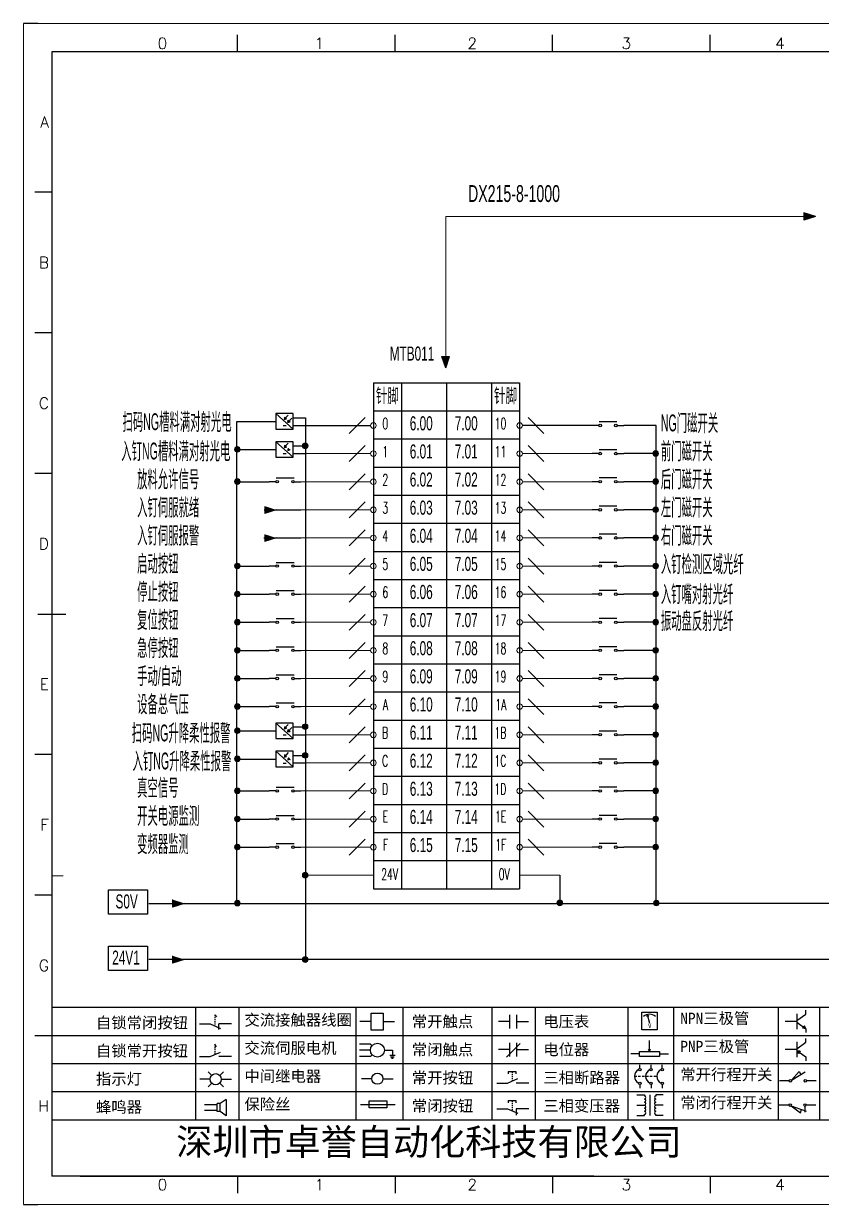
# Model space of a CAD drawing. Header units: millimetres. Extents: x 175 to 4940, y -2082 to 1907.
# Drawn here: x 1313.6 to 1455.6, y 99.8 to 309.8 of the extents above; entities that cross this region are included whole.
import ezdxf
from ezdxf.enums import TextEntityAlignment as Align

# ---------------------------------------------------------------- set-up
doc = ezdxf.new("R2010")
doc.units = ezdxf.units.MM
doc.layers.add('AE_BOR', color=1, linetype='Continuous')
doc.layers.add('Dimension', color=3, linetype='Continuous', lineweight=13)
doc.styles.get("Standard").update_dxf_attribs({"font": ''})
doc.styles.add('WD', font='romans.shx', dxfattribs={"width": 0.8, "bigfont": 'gbcbig.shx'})
doc.styles.add('样式 8', font='arial.ttf', dxfattribs={"width": 0.6, "height": 2.5})
doc.styles.add('汉字', font='')
doc.styles.get('Standard').set_extended_font_data('SimSun')
doc.styles.get('汉字').set_extended_font_data('新宋体')

# ---------------------------------------------------------------- blocks, each defined once
blk = doc.blocks.new('*U4')
at = {"linetype": 'ByBlock'}
for p, q in [((-1909.23, -780.45), (-1909.23, -780.67)), ((-1909.23, -780.45), (-1908.92, -780.84)), ((-1909.23, -780.84), (-1909.23, -781.05)), ((-1911.92, -782.07), (-1910.06, -782.07)), ((-1910.06, -782.07), (-1908.18, -782.88)), ((-1909.23, -781.23), (-1909.23, -781.44)), ((-1909.23, -781.61), (-1909.23, -781.83)), ((-1909.23, -782), (-1909.23, -782.21)), ((-1909.23, -782.38), (-1909.23, -782.43)), ((-1908.52, -783.07), (-1908.52, -782.07)), ((-1906.25, -782.07), (-1908.52, -782.07))]:
    blk.add_line(p, q, dxfattribs=at)
blk = doc.blocks.new('*U6')
at = {"linetype": 'ByBlock'}
for p, q in [((-1908.88, -791.17), (-1909.23, -790.71)), ((-1909.23, -790.71), (-1909.23, -790.92)), ((-1909.23, -791.09), (-1909.23, -791.31)), ((-1909.23, -791.48), (-1909.23, -791.69)), ((-1911.92, -792.89), (-1910.06, -792.89)), ((-1910.06, -792.89), (-1908.18, -792.08)), ((-1909.23, -791.86), (-1909.23, -792.08)), ((-1909.23, -792.25), (-1909.23, -792.47)), ((-1906.25, -792.89), (-1908.52, -792.89))]:
    blk.add_line(p, q, dxfattribs=at)
blk = doc.blocks.new('蜂鸣器')
at = {"linetype": 'ByBlock'}
for p, q in [((-1907.17, -795.53), (-1908.25, -796.26)), ((-1907.17, -795.53), (-1907.17, -798.41)), ((-1908.8, -796.48), (-1911.01, -796.48)), ((-1908.8, -797.46), (-1911.01, -797.46)), ((-1908.25, -796.26), (-1908.8, -796.26)), ((-1908.8, -797.68), (-1908.8, -796.26)), ((-1908.25, -797.68), (-1908.8, -797.68)), ((-1908.25, -797.68), (-1908.25, -796.26)), ((-1907.17, -798.41), (-1908.25, -797.68))]:
    blk.add_line(p, q, dxfattribs=at)
blk = doc.blocks.new('指示灯')
at = {"linetype": 'ByBlock'}
for p, q in [((-1854.25, -776.92), (-1856.06, -776.92)), ((-1854.62, -775.59), (-1853.97, -776.23)), ((-1851.9, -775.59), (-1852.54, -776.23)), ((-1852.26, -776.92), (-1850.45, -776.92)), ((-1854.62, -778.25), (-1853.97, -777.61)), ((-1851.9, -778.25), (-1852.54, -777.61))]:
    blk.add_line(p, q, dxfattribs=at)
blk.add_circle((-1853.26, -776.92), 0.992, dxfattribs=at)
blk = doc.blocks.new('交流接触器线圈')
at = {"linetype": 'ByBlock'}
for p, q in [((-1880.82, -781.77), (-1882.87, -781.77)), ((-1878.72, -781.77), (-1876.67, -781.77))]:
    blk.add_line(p, q, dxfattribs=at)
blk.add_lwpolyline([(-1880.82, -780.28), (-1878.72, -780.28), (-1878.72, -783.26), (-1880.82, -783.26)], close=True, dxfattribs=at)
blk = doc.blocks.new('交流伺服电机')
at = {"linetype": 'ByBlock'}
for p, q in [((-1880.97, -785.75), (-1882.94, -785.75)), ((-1880.97, -786.85), (-1882.94, -786.85)), ((-1880.97, -785.75), (-1880.65, -786.03)), ((-1878.49, -786.85), (-1877.07, -786.85)), ((-1877.07, -786.85), (-1877.07, -787.72)), ((-1880.97, -787.94), (-1882.94, -787.94)), ((-1880.97, -787.94), (-1880.65, -787.67)), ((-1877.54, -787.72), (-1876.59, -787.72)), ((-1877.38, -788.01), (-1876.75, -788.01)), ((-1877.23, -788.29), (-1876.9, -788.29))]:
    blk.add_line(p, q, dxfattribs=at)
blk.add_circle((-1879.73, -786.85), 1.24, dxfattribs=at)
blk = doc.blocks.new('中间继电器')
at = {"linetype": 'ByBlock'}
for p, q in [((-1880.72, -791.92), (-1882.54, -791.92)), ((-1878.74, -791.92), (-1876.92, -791.92))]:
    blk.add_line(p, q, dxfattribs=at)
blk.add_circle((-1879.73, -791.92), 0.992, dxfattribs=at)
blk = doc.blocks.new('保险丝')
at = {"linetype": 'ByBlock'}
blk.add_line((-1882.72, -796.49), (-1876.55, -796.49), dxfattribs=at)
blk.add_lwpolyline([(-1881.2, -795.86), (-1878.06, -795.86), (-1878.06, -797.12), (-1881.2, -797.12)], close=True, dxfattribs=at)
blk = doc.blocks.new('常开按钮')
at = {"linetype": 'ByBlock'}
for p, q in [((-1910.06, -787.73), (-1908.18, -786.93)), ((-1909.9, -785.68), (-1908.56, -785.68)), ((-1909.9, -785.68), (-1909.9, -786.07)), ((-1909.23, -785.68), (-1909.23, -785.89)), ((-1909.23, -786.06), (-1909.23, -786.28)), ((-1909.23, -786.45), (-1909.23, -786.67)), ((-1909.23, -786.84), (-1909.23, -787.05)), ((-1909.23, -787.22), (-1909.23, -787.38)), ((-1908.56, -785.68), (-1908.56, -786.07)), ((-1911.92, -787.73), (-1910.06, -787.73)), ((-1906.25, -787.73), (-1908.52, -787.73))]:
    blk.add_line(p, q, dxfattribs=at)
blk = doc.blocks.new('常开触点')
at = {"linetype": 'ByBlock'}
for p, q in [((-1853.82, -782.99), (-1853.82, -780.56)), ((-1852.6, -782.99), (-1852.6, -780.56)), ((-1853.82, -781.77), (-1855.88, -781.77)), ((-1852.6, -781.77), (-1850.55, -781.77))]:
    blk.add_line(p, q, dxfattribs=at)
blk = doc.blocks.new('常闭触点')
at = {"linetype": 'ByBlock'}
for p, q in [((-1853.82, -786.77), (-1855.88, -786.77)), ((-1852.01, -785.66), (-1854.43, -788.1)), ((-1853.82, -787.99), (-1853.82, -785.56)), ((-1852.6, -787.99), (-1852.6, -785.56)), ((-1852.6, -786.77), (-1850.55, -786.77))]:
    blk.add_line(p, q, dxfattribs=at)
blk = doc.blocks.new('常闭按钮')
at = {"linetype": 'ByBlock'}
for p, q in [((-1854.11, -790.83), (-1852.77, -790.83)), ((-1854.11, -790.83), (-1854.11, -791.22)), ((-1853.44, -790.83), (-1853.44, -791.04)), ((-1853.44, -791.21), (-1853.44, -791.43)), ((-1853.44, -791.6), (-1853.44, -791.82)), ((-1852.77, -790.83), (-1852.77, -791.22)), ((-1856.13, -792.28), (-1854.28, -792.28)), ((-1854.28, -792.28), (-1852.4, -793.09)), ((-1853.44, -791.99), (-1853.44, -792.2)), ((-1853.44, -792.37), (-1853.44, -792.53)), ((-1850.47, -792.28), (-1852.73, -792.28)), ((-1852.73, -792.28), (-1852.73, -793.43))]:
    blk.add_line(p, q, dxfattribs=at)
blk = doc.blocks.new('电压表')
at = {"linetype": 'ByBlock'}
for p, q in [((-1814.84, -780.75), (-1814.91, -781.13)), ((-1814.6, -781.05), (-1814.91, -781.13)), ((-1814.84, -780.75), (-1814.46, -782.26)), ((-1814.84, -780.75), (-1814.6, -781.05))]:
    blk.add_line(p, q, dxfattribs=at)
blk.add_lwpolyline([(-1815.84, -780.34), (-1813.07, -780.34), (-1813.07, -783.49), (-1815.84, -783.49)], close=True, dxfattribs=at)
blk.add_arc((-1814.46, -782.26), 1.56, 46.8313, 133.1687, dxfattribs=at)
at = {"linetype": 'ByBlock', "insert": (-1814.7, -782.39), "char_height": 0.75, "width": 0.6768, "attachment_point": 1}
blk.add_mtext('V', dxfattribs=at)
blk = doc.blocks.new('电位器')
at = {"linetype": 'ByBlock'}
for p, q in [((-1814.45, -787.3), (-1814.45, -785.39)), ((-1814.45, -787.3), (-1814.62, -786.96)), ((-1814.62, -786.96), (-1814.27, -786.96)), ((-1814.45, -787.3), (-1814.27, -786.96)), ((-1816.21, -787.75), (-1817.79, -787.75)), ((-1812.68, -787.75), (-1811.1, -787.75))]:
    blk.add_line(p, q, dxfattribs=at)
blk.add_lwpolyline([(-1816.21, -787.3), (-1812.68, -787.3), (-1812.68, -788.2), (-1816.21, -788.2)], close=True, dxfattribs=at)
blk = doc.blocks.new('三相断路器')
at = {"linetype": 'ByBlock'}
for p, q in [((-1816.17, -790.33), (-1816.17, -789.7)), ((-1814.17, -790.33), (-1814.17, -789.7)), ((-1812.18, -790.33), (-1812.18, -789.7)), ((-1817.14, -791.74), (-1816.72, -791.74)), ((-1816.45, -791.74), (-1816.03, -791.74)), ((-1816.17, -793.19), (-1816.17, -793.83)), ((-1815.76, -791.74), (-1815.34, -791.74)), ((-1815.07, -791.74), (-1814.65, -791.74)), ((-1814.38, -791.74), (-1813.96, -791.74)), ((-1814.17, -793.19), (-1814.17, -793.83)), ((-1813.69, -791.74), (-1813.27, -791.74)), ((-1812.18, -793.19), (-1812.18, -793.83))]:
    blk.add_line(p, q, dxfattribs=at)
for centre in [(-1816.17, -790.55), (-1814.17, -790.55), (-1812.18, -790.55), (-1816.17, -792.98), (-1814.17, -792.98), (-1812.18, -792.98)]:
    blk.add_circle(centre, 0.219, dxfattribs=at)
for centre in [(-1815.81, -791.74), (-1813.82, -791.74), (-1811.83, -791.74)]:
    blk.add_arc(centre, 1.32, 115.5791, 244.4209, dxfattribs=at)
blk = doc.blocks.new('三相变压器')
at = {"linetype": 'ByBlock'}
for p, q in [((-1816.69, -795.03), (-1815.37, -795.03)), ((-1815.37, -795.03), (-1815.37, -795.24)), ((-1814.34, -798.7), (-1814.34, -795.04)), ((-1812, -795.03), (-1813.32, -795.03)), ((-1813.32, -795.03), (-1813.32, -795.24)), ((-1816.69, -796.87), (-1815.37, -796.87)), ((-1812, -796.87), (-1813.32, -796.87)), ((-1816.69, -798.71), (-1815.37, -798.71)), ((-1815.37, -798.71), (-1815.37, -798.5)), ((-1813.32, -798.71), (-1813.32, -798.5)), ((-1812, -798.71), (-1813.32, -798.71))]:
    blk.add_line(p, q, dxfattribs=at)
for centre, start, end in [((-1815.37, -795.51), 270, 90), ((-1815.37, -796.06), 270, 90), ((-1813.32, -795.51), 90, 270), ((-1813.32, -796.06), 90, 270), ((-1815.37, -796.6), 270, 90), ((-1815.37, -797.14), 270, 90), ((-1815.37, -797.68), 270, 90), ((-1815.37, -798.23), 270, 90), ((-1813.32, -796.6), 90, 270), ((-1813.32, -797.14), 90, 270), ((-1813.32, -797.68), 90, 270), ((-1813.32, -798.23), 90, 270)]:
    blk.add_arc(centre, 0.271, start, end, dxfattribs=at)
blk = doc.blocks.new('NPN三极管')
at = {"linetype": 'ByBlock'}
for p, q in [((-1785.73, -780.61), (-1785.73, -783.32)), ((-1785.73, -781.82), (-1784.15, -780.66)), ((-1784.15, -780.66), (-1784.15, -779.98)), ((-1785.73, -781.97), (-1787.81, -781.97)), ((-1785.73, -782.11), (-1784.15, -783.27)), ((-1784.41, -782.73), (-1784.74, -783.18)), ((-1784.15, -783.27), (-1784.74, -783.18)), ((-1784.15, -783.27), (-1784.41, -782.73)), ((-1784.15, -783.27), (-1784.15, -783.96))]:
    blk.add_line(p, q, dxfattribs=at)
blk = doc.blocks.new('PNP三极管')
at = {"linetype": 'ByBlock'}
for p, q in [((-1784.9, -785.38), (-1784.9, -788.09)), ((-1783.32, -785.43), (-1783.32, -784.75)), ((-1784.9, -786.74), (-1786.98, -786.74)), ((-1784.9, -786.59), (-1783.32, -785.43)), ((-1784.9, -786.88), (-1783.32, -788.04)), ((-1784.9, -786.88), (-1784.31, -786.97)), ((-1784.9, -786.88), (-1784.64, -787.42)), ((-1784.31, -786.97), (-1784.64, -787.42)), ((-1783.32, -788.04), (-1783.32, -788.73))]:
    blk.add_line(p, q, dxfattribs=at)
blk = doc.blocks.new('常开行程开关')
at = {"linetype": 'ByBlock'}
for p, q in [((-1785.89, -792.17), (-1784.52, -790.62)), ((-1785.89, -792.17), (-1783.43, -790.72)), ((-1784.52, -790.62), (-1784.19, -791.17)), ((-1786.29, -792.3), (-1788.01, -792.3)), ((-1781.48, -792.3), (-1783.21, -792.3))]:
    blk.add_line(p, q, dxfattribs=at)
for centre in [(-1786.07, -792.3), (-1783.42, -792.3)]:
    blk.add_circle(centre, 0.219, dxfattribs=at)
blk = doc.blocks.new('常闭行程开关')
at = {"linetype": 'ByBlock'}
for p, q in [((-1786.34, -796.62), (-1788.07, -796.62)), ((-1785.93, -796.72), (-1783.25, -797.7)), ((-1785.93, -796.72), (-1784.3, -798)), ((-1784.3, -798), (-1784.08, -797.4)), ((-1783.48, -796.84), (-1783.48, -797.85)), ((-1781.54, -796.62), (-1783.26, -796.62))]:
    blk.add_line(p, q, dxfattribs=at)
for centre in [(-1786.12, -796.62), (-1783.48, -796.62)]:
    blk.add_circle(centre, 0.219, dxfattribs=at)

msp = doc.modelspace()

# ---------------------------------------------------------------- hatches: boundary and pattern name
for points in [[(1454.379, 275.44), (1452.31, 274.777), (1452.31, 276.103)], [(1388.673, 248.506), (1388.009, 250.576), (1389.336, 250.576)], [(1358.516, 223.287), (1356.43, 222.619), (1356.43, 223.956)], [(1358.516, 218.287), (1356.43, 217.619), (1356.43, 218.956)], [(1342.195, 153.294), (1340.126, 152.631), (1340.126, 153.957)], [(1342.195, 143.294), (1340.126, 142.631), (1340.126, 143.957)]]:
    msp.add_hatch(color=256).paths.add_polyline_path(points)
at = {"linetype": 'ByBlock'}
h = msp.add_hatch(dxfattribs=at)
h.set_pattern_fill('ANSI31', color=256, scale=0.01, angle=360, style=0)
h.set_pattern_definition([(135, (-522.636966, 1015.679943), (0.0224506403, 0.0224506403), [])])
h.paths.add_polyline_path([(1359.979, 239.341), (1360.039, 239.769), (1360.218, 239.609)])
h.paths.add_polyline_path([(1359.979, 239.341), (1360.218, 239.609), (1360.397, 239.45)])
h.paths.add_polyline_path([(1360.646, 239.228), (1360.824, 239.069), (1360.586, 238.801)])
h.paths.add_polyline_path([(1360.824, 239.069), (1361.003, 238.909), (1360.586, 238.801)])
at = {"lineweight": -2}
for points in [[(1352.133, 234.03, 1), (1351.133, 234.03, 1)], [(1364.191, 234.671, 1), (1363.191, 234.671, 1)], [(1426.5, 233.304, 1), (1425.5, 233.304, 1)], [(1352.133, 228.304, 1), (1351.133, 228.304, 1)], [(1426.5, 228.304, 1), (1425.5, 228.304, 1)], [(1426.5, 223.304, 1), (1425.5, 223.304, 1)], [(1426.5, 218.304, 1), (1425.5, 218.304, 1)], [(1352.133, 213.304, 1), (1351.133, 213.304, 1)], [(1426.5, 213.304, 1), (1425.5, 213.304, 1)], [(1352.133, 208.304, 1), (1351.133, 208.304, 1)], [(1426.5, 208.304, 1), (1425.5, 208.304, 1)], [(1352.133, 203.304, 1), (1351.133, 203.304, 1)], [(1426.5, 203.304, 1), (1425.5, 203.304, 1)], [(1352.133, 198.304, 1), (1351.133, 198.304, 1)], [(1426.5, 198.304, 1), (1425.5, 198.304, 1)], [(1352.133, 193.304, 1), (1351.133, 193.304, 1)], [(1426.5, 193.304, 1), (1425.5, 193.304, 1)], [(1352.133, 188.304, 1), (1351.133, 188.304, 1)], [(1426.5, 188.304, 1), (1425.5, 188.304, 1)], [(1364.183, 184.723, 1), (1363.183, 184.723, 1)], [(1352.133, 183.999, 1), (1351.133, 183.999, 1)], [(1426.5, 183.304, 1), (1425.5, 183.304, 1)], [(1352.133, 178.999, 1), (1351.133, 178.999, 1)], [(1364.183, 179.613, 1), (1363.183, 179.613, 1)], [(1426.5, 178.304, 1), (1425.5, 178.304, 1)], [(1352.133, 173.304, 1), (1351.133, 173.304, 1)], [(1426.5, 173.304, 1), (1425.5, 173.304, 1)], [(1352.133, 168.304, 1), (1351.133, 168.304, 1)], [(1426.5, 168.304, 1), (1425.5, 168.304, 1)], [(1352.133, 163.304, 1), (1351.133, 163.304, 1)], [(1426.5, 163.304, 1), (1425.5, 163.304, 1)], [(1364.192, 158.29, 1), (1363.192, 158.29, 1)], [(1352.133, 153.336, 1), (1351.133, 153.336, 1)], [(1409.45, 153.378, 1), (1408.45, 153.378, 1)], [(1426.616, 153.352, 1), (1425.616, 153.352, 1)], [(1364.192, 143.3, 1), (1363.192, 143.3, 1)]]:
    msp.add_hatch(color=256, dxfattribs=at).paths.add_polyline_path(points)
at = {"linetype": 'ByBlock'}
h = msp.add_hatch(dxfattribs=at)
h.set_pattern_fill('ANSI31', color=256, scale=0.01, angle=360, style=0)
h.set_pattern_definition([(135, (-522.636966, 1010.679943), (0.0224506403, 0.0224506403), [])])
h.paths.add_polyline_path([(1359.979, 234.341), (1360.039, 234.769), (1360.218, 234.609)])
h.paths.add_polyline_path([(1359.979, 234.341), (1360.218, 234.609), (1360.397, 234.45)])
h.paths.add_polyline_path([(1360.646, 234.228), (1360.824, 234.069), (1360.586, 233.801)])
h.paths.add_polyline_path([(1360.824, 234.069), (1361.003, 233.909), (1360.586, 233.801)])
h = msp.add_hatch(dxfattribs=at)
h.set_pattern_fill('ANSI31', color=256, scale=0.01, angle=360, style=0)
h.set_pattern_definition([(135, (-522.636966, 960.65118), (0.0224506403, 0.0224506403), [])])
h.paths.add_polyline_path([(1359.979, 184.313), (1360.039, 184.74), (1360.218, 184.581)])
h.paths.add_polyline_path([(1359.979, 184.313), (1360.218, 184.581), (1360.397, 184.421)])
h.paths.add_polyline_path([(1360.646, 184.199), (1360.824, 184.04), (1360.586, 183.772)])
h.paths.add_polyline_path([(1360.824, 184.04), (1361.003, 183.881), (1360.586, 183.772)])
h = msp.add_hatch(dxfattribs=at)
h.set_pattern_fill('ANSI31', color=256, scale=0.01, angle=360, style=0)
h.set_pattern_definition([(135, (-522.636966, 955.65118), (0.0224506403, 0.0224506403), [])])
h.paths.add_polyline_path([(1359.979, 179.313), (1360.039, 179.74), (1360.218, 179.581)])
h.paths.add_polyline_path([(1359.979, 179.313), (1360.218, 179.581), (1360.397, 179.421)])
h.paths.add_polyline_path([(1360.646, 179.199), (1360.824, 179.04), (1360.586, 178.772)])
h.paths.add_polyline_path([(1360.824, 179.04), (1361.003, 178.881), (1360.586, 178.772)])

# ---------------------------------------------------------------- linework, layer by layer
for p, q in [((1605.642, 304.754), (1318.642, 304.754)), ((1318.642, 304.754), (1318.642, 104.754)), ((1454.379, 275.44), (1452.31, 276.103)), ((1454.379, 275.44), (1452.31, 274.777)), ((1388.673, 248.506), (1388.009, 250.576)), ((1388.673, 248.506), (1389.336, 250.576)), ((1375.816, 245.896), (1401.816, 245.896)), ((1375.816, 245.896), (1375.816, 155.896)), ((1380.816, 245.896), (1380.816, 155.896)), ((1388.816, 245.896), (1388.816, 155.896)), ((1396.816, 245.896), (1396.816, 155.896)), ((1401.816, 245.896), (1401.816, 155.896)), ((1363.737, 239.644), (1363.737, 143.283)), ((1375.816, 240.896), (1401.816, 240.896)), ((1351.564, 238.983), (1358.456, 238.983)), ((1362.918, 238.283), (1375.372, 238.283)), ((1414.714, 238.283), (1402.26, 238.283)), ((1426.068, 238.283), (1420.326, 238.283)), ((1375.816, 235.896), (1401.816, 235.896)), ((1351.564, 233.983), (1358.449, 233.983)), ((1426.068, 233.283), (1420.326, 233.283)), ((1375.816, 230.896), (1401.816, 230.896)), ((1351.564, 228.283), (1357.306, 228.283)), ((1426.068, 228.283), (1420.326, 228.283)), ((1375.816, 225.896), (1401.816, 225.896)), ((1358.516, 223.287), (1356.43, 222.619)), ((1426.068, 223.283), (1420.326, 223.283)), ((1375.816, 220.896), (1401.816, 220.896)), ((1358.516, 218.287), (1356.43, 217.619)), ((1426.068, 218.283), (1420.326, 218.283)), ((1375.816, 215.896), (1401.816, 215.896)), ((1351.564, 213.283), (1357.306, 213.283)), ((1426.068, 213.283), (1420.326, 213.283)), ((1375.816, 210.896), (1401.816, 210.896)), ((1351.564, 208.283), (1357.306, 208.283)), ((1426.068, 208.283), (1420.326, 208.283)), ((1375.816, 205.896), (1401.816, 205.896)), ((1351.564, 203.283), (1357.306, 203.283)), ((1426.068, 203.283), (1420.326, 203.283)), ((1375.816, 200.896), (1401.816, 200.896)), ((1351.564, 198.283), (1357.306, 198.283)), ((1426.068, 198.283), (1420.326, 198.283)), ((1375.816, 195.896), (1401.816, 195.896)), ((1351.564, 193.283), (1357.306, 193.283)), ((1426.068, 193.283), (1420.326, 193.283)), ((1375.816, 190.896), (1401.816, 190.896)), ((1351.564, 188.283), (1357.306, 188.283)), ((1426.068, 188.283), (1420.326, 188.283)), ((1375.816, 185.896), (1401.816, 185.896)), ((1351.564, 183.954), (1358.456, 183.954)), ((1426.068, 183.283), (1420.326, 183.283)), ((1375.816, 180.896), (1401.816, 180.896)), ((1351.564, 178.954), (1358.449, 178.954)), ((1426.068, 178.283), (1420.326, 178.283)), ((1375.816, 175.896), (1401.816, 175.896)), ((1351.564, 173.283), (1357.306, 173.283)), ((1426.068, 173.283), (1420.326, 173.283)), ((1375.816, 170.896), (1401.816, 170.896)), ((1351.564, 168.283), (1357.306, 168.283)), ((1426.068, 168.283), (1420.326, 168.283)), ((1375.816, 165.896), (1401.816, 165.896)), ((1351.564, 163.283), (1357.306, 163.283)), ((1426.068, 163.283), (1420.326, 163.283)), ((1375.816, 160.896), (1401.816, 160.896)), ((1408.952, 158.283), (1408.952, 153.283)), ((1375.816, 155.896), (1401.816, 155.896)), ((1335.877, 153.283), (1426.07, 153.283)), ((1342.195, 153.294), (1340.126, 152.631)), ((1557.972, 153.283), (1426.07, 153.283)), ((1575.088, 143.283), (1335.892, 143.283)), ((1342.195, 143.294), (1340.126, 142.631)), ((1323.672, 104.754), (1603.172, 104.754)), ((1444.439, 104.754), (1504.389, 104.754))]:
    msp.add_line(p, q)
at = {"lineweight": 0}
for p, q in [((1454.379, 275.44), (1388.673, 275.44)), ((1388.673, 248.506), (1388.673, 275.44)), ((1452.31, 276.103), (1452.31, 274.777)), ((1389.336, 250.576), (1388.009, 250.576)), ((1362.936, 233.283), (1375.318, 233.283)), ((1414.696, 233.283), (1402.314, 233.283)), ((1362.936, 228.283), (1375.318, 228.283)), ((1414.696, 228.283), (1402.314, 228.283)), ((1362.936, 223.283), (1375.318, 223.283)), ((1414.696, 223.283), (1402.314, 223.283)), ((1362.936, 218.283), (1375.318, 218.283)), ((1414.696, 218.283), (1402.314, 218.283)), ((1362.936, 213.283), (1375.318, 213.283)), ((1414.696, 213.283), (1402.314, 213.283)), ((1362.936, 208.283), (1375.318, 208.283)), ((1414.696, 208.283), (1402.314, 208.283)), ((1362.936, 203.283), (1375.318, 203.283)), ((1414.696, 203.283), (1402.314, 203.283)), ((1362.936, 198.283), (1375.318, 198.283)), ((1414.696, 198.283), (1402.314, 198.283)), ((1362.936, 193.283), (1375.318, 193.283)), ((1414.696, 193.283), (1402.314, 193.283)), ((1362.936, 188.283), (1375.318, 188.283)), ((1414.696, 188.283), (1402.314, 188.283)), ((1362.936, 183.283), (1375.318, 183.283)), ((1414.696, 183.283), (1402.314, 183.283)), ((1362.936, 178.283), (1375.318, 178.283)), ((1414.696, 178.283), (1402.314, 178.283)), ((1362.936, 173.283), (1375.318, 173.283)), ((1414.696, 173.283), (1402.314, 173.283)), ((1362.936, 168.283), (1375.318, 168.283)), ((1414.696, 168.283), (1402.314, 168.283)), ((1362.936, 163.283), (1375.318, 163.283)), ((1414.696, 163.283), (1402.314, 163.283)), ((1363.689, 158.283), (1375.816, 158.283)), ((1408.952, 158.283), (1401.814, 158.283)), ((1340.126, 153.957), (1340.126, 152.631)), ((1340.126, 143.957), (1340.126, 142.631))]:
    msp.add_line(p, q, dxfattribs=at)
at = {"linetype": 'ByBlock'}
for p, q in [((1358.45, 240.384), (1361.541, 237.629)), ((1360.68, 240.128), (1359.979, 239.341)), ((1359.979, 239.341), (1360.397, 239.45)), ((1360.039, 239.769), (1360.397, 239.45)), ((1361.287, 239.588), (1360.586, 238.801)), ((1361.541, 239.644), (1363.737, 239.644)), ((1360.314, 238.211), (1359.767, 238.211)), ((1360.586, 238.801), (1360.646, 239.228)), ((1360.586, 238.801), (1361.003, 238.909)), ((1360.646, 239.228), (1361.003, 238.909)), ((1361.541, 238.294), (1363.737, 238.294)), ((1415.893, 238.283), (1414.714, 238.283)), ((1419.117, 238.942), (1415.923, 238.942)), ((1419.147, 238.283), (1420.326, 238.283)), ((1358.45, 235.384), (1361.541, 232.629)), ((1360.314, 233.211), (1359.767, 233.211)), ((1360.68, 235.128), (1359.979, 234.341)), ((1359.979, 234.341), (1360.397, 234.45)), ((1360.039, 234.769), (1360.397, 234.45)), ((1361.541, 234.644), (1363.737, 234.644)), ((1361.541, 233.294), (1363.737, 233.294)), ((1415.893, 233.283), (1414.714, 233.283)), ((1419.117, 233.942), (1415.923, 233.942)), ((1419.147, 233.283), (1420.326, 233.283)), ((1358.515, 228.942), (1361.709, 228.942)), ((1419.117, 228.942), (1415.923, 228.942)), ((1358.485, 228.283), (1357.306, 228.283)), ((1361.739, 228.283), (1362.918, 228.283)), ((1415.893, 228.283), (1414.714, 228.283)), ((1419.147, 228.283), (1420.326, 228.283)), ((1356.389, 223.283), (1362.918, 223.283)), ((1415.893, 223.283), (1414.714, 223.283)), ((1419.117, 223.942), (1415.923, 223.942)), ((1419.147, 223.283), (1420.326, 223.283)), ((1419.117, 218.942), (1415.923, 218.942)), ((1356.319, 218.283), (1362.918, 218.283)), ((1415.893, 218.283), (1414.714, 218.283)), ((1419.147, 218.283), (1420.326, 218.283)), ((1358.485, 213.283), (1357.306, 213.283)), ((1358.515, 213.942), (1361.709, 213.942)), ((1361.739, 213.283), (1362.918, 213.283)), ((1415.893, 213.283), (1414.714, 213.283)), ((1419.117, 213.942), (1415.923, 213.942)), ((1419.147, 213.283), (1420.326, 213.283)), ((1358.485, 208.283), (1357.306, 208.283)), ((1358.515, 208.942), (1361.709, 208.942)), ((1361.739, 208.283), (1362.918, 208.283)), ((1415.893, 208.283), (1414.714, 208.283)), ((1419.117, 208.942), (1415.923, 208.942)), ((1419.147, 208.283), (1420.326, 208.283)), ((1358.515, 203.942), (1361.709, 203.942)), ((1419.117, 203.942), (1415.923, 203.942)), ((1358.485, 203.283), (1357.306, 203.283)), ((1361.739, 203.283), (1362.918, 203.283)), ((1415.893, 203.283), (1414.714, 203.283)), ((1419.147, 203.283), (1420.326, 203.283)), ((1358.485, 198.283), (1357.306, 198.283)), ((1358.515, 198.942), (1361.709, 198.942)), ((1361.739, 198.283), (1362.918, 198.283)), ((1415.893, 198.283), (1414.714, 198.283)), ((1419.117, 198.942), (1415.923, 198.942)), ((1419.147, 198.283), (1420.326, 198.283)), ((1358.485, 193.283), (1357.306, 193.283)), ((1358.515, 193.942), (1361.709, 193.942)), ((1361.739, 193.283), (1362.918, 193.283)), ((1415.893, 193.283), (1414.714, 193.283)), ((1419.117, 193.942), (1415.923, 193.942)), ((1419.147, 193.283), (1420.326, 193.283)), ((1358.485, 188.283), (1357.306, 188.283)), ((1358.515, 188.942), (1361.709, 188.942)), ((1361.739, 188.283), (1362.918, 188.283)), ((1415.893, 188.283), (1414.714, 188.283)), ((1419.117, 188.942), (1415.923, 188.942)), ((1419.147, 188.283), (1420.326, 188.283)), ((1358.45, 185.355), (1361.541, 182.601)), ((1360.68, 185.1), (1359.979, 184.313)), ((1360.314, 183.182), (1359.767, 183.182)), ((1359.979, 184.313), (1360.397, 184.421)), ((1360.039, 184.74), (1360.397, 184.421)), ((1361.287, 184.559), (1360.586, 183.772)), ((1360.586, 183.772), (1360.646, 184.199)), ((1360.586, 183.772), (1361.003, 183.881)), ((1360.646, 184.199), (1361.003, 183.881)), ((1361.541, 184.684), (1363.737, 184.684)), ((1361.541, 183.265), (1363.737, 183.265)), ((1415.893, 183.283), (1414.714, 183.283)), ((1419.117, 183.942), (1415.923, 183.942)), ((1419.147, 183.283), (1420.326, 183.283)), ((1358.45, 180.355), (1361.541, 177.601)), ((1360.68, 180.1), (1359.979, 179.313)), ((1359.979, 179.313), (1360.397, 179.421)), ((1360.039, 179.74), (1360.397, 179.421)), ((1361.541, 179.615), (1363.737, 179.615)), ((1419.117, 178.942), (1415.923, 178.942)), ((1360.314, 178.182), (1359.767, 178.182)), ((1361.541, 178.265), (1363.737, 178.265)), ((1415.893, 178.283), (1414.714, 178.283)), ((1419.147, 178.283), (1420.326, 178.283)), ((1358.485, 173.283), (1357.306, 173.283)), ((1358.515, 173.942), (1361.709, 173.942)), ((1361.739, 173.283), (1362.918, 173.283)), ((1415.893, 173.283), (1414.714, 173.283)), ((1419.117, 173.942), (1415.923, 173.942)), ((1419.147, 173.283), (1420.326, 173.283)), ((1358.485, 168.283), (1357.306, 168.283)), ((1358.515, 168.942), (1361.709, 168.942)), ((1361.739, 168.283), (1362.918, 168.283)), ((1415.893, 168.283), (1414.714, 168.283)), ((1419.117, 168.942), (1415.923, 168.942)), ((1419.147, 168.283), (1420.326, 168.283)), ((1358.515, 163.942), (1361.709, 163.942)), ((1419.117, 163.942), (1415.923, 163.942)), ((1358.485, 163.283), (1357.306, 163.283)), ((1361.739, 163.283), (1362.918, 163.283)), ((1415.893, 163.283), (1414.714, 163.283)), ((1419.147, 163.283), (1420.326, 163.283)), ((1605.642, 134.754), (1318.642, 134.754)), ((1605.642, 129.754), (1318.642, 129.754)), ((1605.642, 124.754), (1318.642, 124.754)), ((1605.642, 119.754), (1318.642, 119.754)), ((1605.642, 114.754), (1318.642, 114.754))]:
    msp.add_line(p, q, dxfattribs=at)
at = {"color": 0, "lineweight": -2}
for p, q in [((1351.562, 153.283), (1351.562, 238.983)), ((1426.07, 153.283), (1426.07, 238.283)), ((1344.221, 134.754), (1344.221, 114.754)), ((1351.898, 134.754), (1351.898, 114.754)), ((1372.688, 134.754), (1372.688, 114.754)), ((1381.041, 134.754), (1381.041, 114.754)), ((1396.896, 134.754), (1396.896, 114.754)), ((1404.545, 134.754), (1404.545, 114.754)), ((1421.037, 134.754), (1421.037, 114.754)), ((1429.139, 134.754), (1429.139, 114.754)), ((1447.758, 134.754), (1447.758, 114.754)), ((1455.117, 134.754), (1455.117, 114.754))]:
    msp.add_line(p, q, dxfattribs=at)
at = {"lineweight": 9, "ltscale": 0.1}
for p, q in [((1318.642, 158.183), (1320.641, 158.183)), ((1414.977, 104.754), (1444.439, 104.754)), ((1443.081, 104.754), (1443.081, 104.754)), ((1443.081, 104.754), (1443.081, 104.754)), ((1443.081, 104.754), (1443.081, 104.754)), ((1443.081, 104.754), (1443.081, 104.754))]:
    msp.add_line(p, q, dxfattribs=at)
at = {"color": 0, "ltscale": 2}
msp.add_line((1414.977, 104.754), (1318.642, 104.754), dxfattribs=at)
at = {"linetype": 'ByBlock'}
for points in [[(1361.541, 240.384), (1358.45, 240.384), (1358.45, 237.629), (1361.541, 237.629)], [(1361.541, 235.384), (1358.45, 235.384), (1358.45, 232.629), (1361.541, 232.629)], [(1361.541, 185.355), (1358.45, 185.355), (1358.45, 182.601), (1361.541, 182.601)], [(1361.541, 180.355), (1358.45, 180.355), (1358.45, 177.601), (1361.541, 177.601)]]:
    msp.add_lwpolyline(points, close=True, dxfattribs=at)
at = {"color": 1, "lineweight": -3}
for points in [[(1328.723, 155.694), (1335.664, 155.694), (1335.664, 151.342), (1328.723, 151.342)], [(1328.723, 145.694), (1335.664, 145.694), (1335.664, 141.342), (1328.723, 141.342)]]:
    msp.add_lwpolyline(points, close=True, dxfattribs=at)
at = {"lineweight": 0}
for centre in [(1375.816, 238.279), (1401.816, 238.279), (1351.633, 234.03), (1363.691, 234.671), (1375.816, 233.279), (1401.816, 233.279), (1426, 233.304), (1351.633, 228.304), (1375.816, 228.279), (1401.816, 228.279), (1426, 228.304), (1375.816, 223.279), (1401.816, 223.279), (1426, 223.304), (1375.816, 218.279), (1401.816, 218.279), (1426, 218.304), (1351.633, 213.304), (1375.816, 213.279), (1401.816, 213.279), (1426, 213.304), (1351.633, 208.304), (1375.816, 208.279), (1401.816, 208.279), (1426, 208.304), (1351.633, 203.304), (1375.816, 203.279), (1401.816, 203.279), (1426, 203.304), (1351.633, 198.304), (1375.816, 198.279), (1401.816, 198.279), (1426, 198.304), (1351.633, 193.304), (1375.816, 193.279), (1401.816, 193.279), (1426, 193.304), (1351.633, 188.304), (1375.816, 188.279), (1401.816, 188.279), (1426, 188.304), (1363.683, 184.723), (1351.633, 183.999), (1375.816, 183.279), (1401.816, 183.279), (1426, 183.304), (1351.633, 178.999), (1363.683, 179.613), (1375.816, 178.279), (1401.816, 178.279), (1426, 178.304), (1351.633, 173.304), (1375.816, 173.279), (1401.816, 173.279), (1426, 173.304), (1351.633, 168.304), (1375.816, 168.279), (1401.816, 168.279), (1426, 168.304), (1351.633, 163.304), (1426, 163.304), (1375.816, 163.279), (1401.816, 163.279), (1363.692, 158.29), (1351.633, 153.336), (1408.95, 153.378), (1426.116, 153.352), (1363.692, 143.3)]:
    msp.add_circle(centre, 0.5, dxfattribs=at)
at = {"linetype": 'ByBlock'}
for centre in [(1416.118, 238.283), (1418.922, 238.283), (1416.118, 233.283), (1418.922, 233.283), (1358.71, 228.283), (1361.514, 228.283), (1416.118, 228.283), (1418.922, 228.283), (1416.118, 223.283), (1418.922, 223.283), (1416.118, 218.283), (1418.922, 218.283), (1358.71, 213.283), (1361.514, 213.283), (1416.118, 213.283), (1418.922, 213.283), (1358.71, 208.283), (1361.514, 208.283), (1416.118, 208.283), (1418.922, 208.283), (1358.71, 203.283), (1361.514, 203.283), (1416.118, 203.283), (1418.922, 203.283), (1358.71, 198.283), (1361.514, 198.283), (1416.118, 198.283), (1418.922, 198.283), (1358.71, 193.283), (1361.514, 193.283), (1416.118, 193.283), (1418.922, 193.283), (1358.71, 188.283), (1361.514, 188.283), (1416.118, 188.283), (1418.922, 188.283), (1416.118, 183.283), (1418.922, 183.283), (1416.118, 178.283), (1418.922, 178.283), (1358.71, 173.283), (1361.514, 173.283), (1416.118, 173.283), (1418.922, 173.283), (1358.71, 168.283), (1361.514, 168.283), (1416.118, 168.283), (1418.922, 168.283), (1358.71, 163.283), (1361.514, 163.283), (1416.118, 163.283), (1418.922, 163.283)]:
    msp.add_circle(centre, 0.225, dxfattribs=at)
at = {"layer": 'AE_BOR', "lineweight": 30}
for p, q in [((1316.172, 309.754), (1313.639, 309.754)), ((1313.639, 99.754), (1316.172, 99.754))]:
    msp.add_line(p, q, dxfattribs=at)
at = {"layer": 'AE_BOR', "color": 1, "lineweight": 15}
for p, q in [((1313.639, 309.754), (1610.639, 309.754)), ((1313.639, 99.754), (1313.639, 309.754)), ((1610.639, 99.754), (1313.639, 99.754))]:
    msp.add_line(p, q, dxfattribs=at)
at = {"layer": 'AE_BOR'}
for p, q in [((1351.672, 304.754), (1351.672, 307.754)), ((1379.672, 304.754), (1379.672, 307.754)), ((1407.672, 304.754), (1407.672, 307.754)), ((1435.672, 304.754), (1435.672, 307.754)), ((1318.642, 279.754), (1315.642, 279.754)), ((1318.642, 254.754), (1315.642, 254.754)), ((1318.642, 229.754), (1315.642, 229.754)), ((1318.642, 179.754), (1315.642, 179.754)), ((1318.642, 154.754), (1315.642, 154.754)), ((1318.642, 129.754), (1315.642, 129.754)), ((1351.672, 104.754), (1351.672, 101.754)), ((1379.672, 104.754), (1379.672, 101.754)), ((1407.672, 104.754), (1407.672, 101.754)), ((1435.672, 104.754), (1435.672, 101.754))]:
    msp.add_line(p, q, dxfattribs=at)
at = {"layer": 'AE_BOR', "color": 2, "lineweight": 30}
msp.add_line((1316.142, 204.754), (1321.142, 204.754), dxfattribs=at)
at = {"layer": 'Dimension', "lineweight": 0}
for p, q in [((1371.496, 236.865), (1374.325, 239.694)), ((1371.496, 236.865), (1374.325, 239.694)), ((1406.136, 236.865), (1403.307, 239.694)), ((1406.136, 236.865), (1403.307, 239.694)), ((1371.496, 231.865), (1374.325, 234.694)), ((1406.136, 231.865), (1403.307, 234.694)), ((1371.496, 226.865), (1374.325, 229.694)), ((1406.136, 226.865), (1403.307, 229.694)), ((1371.496, 221.865), (1374.325, 224.694)), ((1406.136, 221.865), (1403.307, 224.694)), ((1371.496, 216.865), (1374.325, 219.694)), ((1406.136, 216.865), (1403.307, 219.694)), ((1371.496, 211.865), (1374.325, 214.694)), ((1406.136, 211.865), (1403.307, 214.694)), ((1371.496, 206.865), (1374.325, 209.694)), ((1406.136, 206.865), (1403.307, 209.694)), ((1371.496, 201.865), (1374.325, 204.694)), ((1406.136, 201.865), (1403.307, 204.694)), ((1371.496, 196.865), (1374.325, 199.694)), ((1406.136, 196.865), (1403.307, 199.694)), ((1371.496, 191.865), (1374.325, 194.694)), ((1406.136, 191.865), (1403.307, 194.694)), ((1371.496, 186.865), (1374.325, 189.694)), ((1406.136, 186.865), (1403.307, 189.694)), ((1371.496, 181.865), (1374.325, 184.694)), ((1406.136, 181.865), (1403.307, 184.694)), ((1371.496, 176.865), (1374.325, 179.694)), ((1406.136, 176.865), (1403.307, 179.694)), ((1371.496, 171.865), (1374.325, 174.694)), ((1406.136, 171.865), (1403.307, 174.694)), ((1371.496, 166.865), (1374.325, 169.694)), ((1406.136, 166.865), (1403.307, 169.694)), ((1371.496, 161.865), (1374.325, 164.694)), ((1406.136, 161.865), (1403.307, 164.694))]:
    msp.add_line(p, q, dxfattribs=at)

# ---------------------------------------------------------------- block references
at = {"linetype": 'ByBlock'}
for name, p in [('*U4', (3256.83, 913.931)), ('交流接触器线圈', (3256.255, 914.023)), ('常开触点', (3253.909, 914.051)), ('电压表', (3239.348, 914.27)), ('NPN三极管', (3236.836, 914.257)), ('*U6', (3256.83, 918.931)), ('交流伺服电机', (3256.255, 914.023)), ('常闭触点', (3253.909, 914.051)), ('电位器', (3239.348, 914.27)), ('PNP三极管', (3236.011, 914.028)), ('三相断路器', (3239.348, 914.27)), ('指示灯', (3201.045, 898.931)), ('中间继电器', (3256.255, 914.023)), ('常开按钮', (3309.695, 909.051)), ('常开行程开关', (3236.011, 914.028)), ('蜂鸣器', (3256.83, 913.931)), ('保险丝', (3256.255, 914.023)), ('常闭按钮', (3253.909, 909.051)), ('三相变压器', (3239.348, 914.27)), ('常闭行程开关', (3236.011, 914.028))]:
    msp.add_blockref(name, p, dxfattribs=at)

# ---------------------------------------------------------------- texts
at = {"lineweight": 0, "style": 'WD', "width": 0.6}
for s, p in [('0', (1378.444, 237.629)), ('10', (1399.444, 237.629)), ('1', (1378.444, 232.629)), ('11', (1399.444, 232.629)), ('2', (1378.444, 227.629)), ('12', (1399.444, 227.629)), ('3', (1378.444, 222.629)), ('13', (1399.444, 222.629)), ('4', (1378.444, 217.629)), ('14', (1399.444, 217.629)), ('5', (1378.444, 212.629)), ('15', (1399.444, 212.629)), ('6', (1378.444, 207.629)), ('16', (1399.444, 207.629)), ('7', (1378.444, 202.629)), ('17', (1399.444, 202.629)), ('8', (1378.444, 197.629)), ('18', (1399.444, 197.629)), ('9', (1378.444, 192.629)), ('19', (1399.444, 192.629)), ('A', (1378.444, 187.629)), ('1A', (1399.444, 187.629)), ('B', (1378.444, 182.629)), ('1B', (1399.444, 182.629)), ('C', (1378.444, 177.629)), ('1C', (1399.444, 177.629)), ('D', (1378.444, 172.629)), ('1D', (1399.444, 172.629)), ('E', (1378.441, 167.719)), ('1E', (1399.441, 167.719)), ('F', (1378.441, 162.719)), ('1F', (1399.441, 162.719)), ('24V', (1380.193, 157.482)), ('0V', (1400.048, 157.482))]:
    msp.add_text(s, height=2, dxfattribs=at).set_placement(p, align=Align.RIGHT)
at = {"char_height": 2.5, "width": 4.96666, "attachment_point": 1, "style": '样式 8'}
for s, insert in [(' S0V', (1329.39, 154.887)), ('24V1', (1329.39, 144.887))]:
    msp.add_mtext(s, dxfattribs=dict(at, insert=insert))
at = {"char_height": 2, "attachment_point": 1, "style": '汉字'}
for s, insert in [('{\\fKaiTi_GB2312|b0|i0|c134|p49;自锁常闭按钮}', (1326.498, 133.069)), ('{\\fKaiTi_GB2312|b0|i0|c134|p49;交流接触器线圈}', (1352.892, 133.563)), ('{\\fKaiTi_GB2312|b0|i0|c134|p49;常开触点}', (1382.646, 133.276)), ('{\\fKaiTi_GB2312|b0|i0|c134|p49;电压表}', (1406.006, 133.285)), ('{\\fKaiTi_GB2312|b0|i0|c134|p49;NPN三极管}', (1430.372, 133.846)), ('{\\fKaiTi_GB2312|b0|i0|c134|p49;自锁常开按钮}', (1326.498, 128.069)), ('{\\fKaiTi_GB2312|b0|i0|c134|p49;交流伺服电机}', (1352.892, 128.563)), ('{\\fKaiTi_GB2312|b0|i0|c134|p49;常闭触点}', (1382.646, 128.276)), ('{\\fKaiTi_GB2312|b0|i0|c134|p49;电位器}', (1406.006, 128.285)), ('{\\fKaiTi_GB2312|b0|i0|c134|p49;PNP三极管}', (1430.372, 128.846)), ('{\\fKaiTi_GB2312|b0|i0|c134|p49;常开行程开关}', (1430.372, 123.846)), ('{\\fKaiTi_GB2312|b0|i0|c134|p49;指示灯}', (1326.498, 123.069)), ('{\\fKaiTi_GB2312|b0|i0|c134|p49;中间继电器}', (1352.892, 123.563)), ('{\\fKaiTi_GB2312|b0|i0|c134|p49;常开按钮}', (1382.646, 123.276)), ('{\\fKaiTi_GB2312|b0|i0|c134|p49;三相断路器}', (1406.006, 123.285)), ('{\\fKaiTi_GB2312|b0|i0|c134|p49;蜂鸣器}', (1326.498, 118.069)), ('{\\fKaiTi_GB2312|b0|i0|c134|p49;保险丝}', (1352.892, 118.563)), ('{\\fKaiTi_GB2312|b0|i0|c134|p49;常闭按钮}', (1382.646, 118.276)), ('{\\fKaiTi_GB2312|b0|i0|c134|p49;三相变压器}', (1406.006, 118.285)), ('{\\fKaiTi_GB2312|b0|i0|c134|p49;常闭行程开关}', (1430.372, 118.846))]:
    msp.add_mtext(s, dxfattribs=dict(at, insert=insert))
at = {"color": 0, "lineweight": -2, "insert": (1340.775, 113.225), "char_height": 4.70644, "width": 96.11383, "attachment_point": 1}
msp.add_mtext('深圳市卓誉自动化科技有限公司', dxfattribs=at)
at = {"layer": 'AE_BOR', "style": 'WD'}
for s, p in [('0', (1338.309, 305.254)), ('1', (1366.234, 305.254)), ('2', (1393.384, 305.254)), ('3', (1420.784, 305.254)), ('4', (1448.085, 305.254)), ('0', (1338.309, 102.254)), ('1', (1366.234, 102.254)), ('2', (1393.384, 102.254)), ('3', (1420.784, 102.254)), ('4', (1448.085, 102.254))]:
    msp.add_text(s, height=2, dxfattribs=at).set_placement(p, align=Align.CENTER)
for s, p in [('A', (1318.142, 292.254)), ('B', (1318.142, 267.254)), ('C', (1318.142, 242.254)), ('D', (1318.142, 217.254)), ('E', (1318.142, 192.254)), ('F', (1318.142, 167.254)), ('G', (1318.142, 142.254)), ('H', (1318.142, 117.254))]:
    msp.add_text(s, height=2, dxfattribs=at).set_placement(p, align=Align.MIDDLE_RIGHT)
at = {"layer": 'Dimension', "lineweight": 0, "style": '样式 8', "width": 0.6}
msp.add_text('DX215-8-1000', height=3, dxfattribs=at).set_placement((1392.636, 278.032))
at = {"layer": 'Dimension', "color": 3, "lineweight": 0, "style": '样式 8', "width": 0.6}
msp.add_text('MTB011', height=2.5, dxfattribs=at).set_placement((1378.719, 249.819))
for p in [(1380.351, 242.343), (1401.351, 242.343)]:
    msp.add_text('针脚', height=2.5, dxfattribs=at).set_placement(p, align=Align.RIGHT)
at = {"layer": 'Dimension', "color": 3, "lineweight": 0, "style": '样式 8', "width": 0.45}
for s, p in [('扫码NG槽料满对射光电', (1331.209, 238.953)), ('NG门磁开关', (1426.912, 238.737)), ('入钉NG槽料满对射光电', (1330.993, 233.737)), ('前门磁开关', (1426.912, 233.737)), ('放料允许信号', (1333.811, 228.737)), ('后门磁开关', (1426.912, 228.737)), ('入钉伺服就绪 ', (1333.811, 223.737)), ('左门磁开关', (1426.912, 223.737)), ('入钉伺服报警 ', (1333.811, 218.737)), ('右门磁开关', (1426.912, 218.737)), ('启动按钮', (1333.811, 213.737)), ('入钉检测区域光纤', (1426.912, 213.645)), ('停止按钮', (1333.811, 208.737)), ('入钉嘴对射光纤', (1426.912, 208.307)), ('复位按钮', (1333.811, 203.737)), ('振动盘反射光纤', (1426.912, 203.544)), ('急停按钮', (1333.811, 198.737)), ('手动/自动', (1333.811, 193.737)), ('设备总气压', (1333.811, 188.737)), ('扫码NG升降柔性报警', (1332.857, 183.601)), ('入钉NG升降柔性报警', (1332.999, 178.612)), ('真空信号', (1333.811, 173.881)), ('开关电源监测', (1333.811, 168.881)), ('变频器监测', (1333.811, 163.881))]:
    msp.add_text(s, height=3, dxfattribs=at).set_placement(p, align=Align.MIDDLE_LEFT)
at = {"layer": 'Dimension', "color": 0, "lineweight": 0, "style": '样式 8', "width": 0.6}
for s, p in [('6.00', (1386.361, 237.417)), ('7.00', (1394.361, 237.417)), ('6.01', (1386.361, 232.417)), ('7.01', (1394.361, 232.417)), ('6.02', (1386.361, 227.417)), ('7.02', (1394.361, 227.417)), ('6.03', (1386.361, 222.417)), ('7.03', (1394.361, 222.417)), ('6.04', (1386.361, 217.417)), ('7.04', (1394.361, 217.417)), ('6.05', (1386.361, 212.417)), ('7.05', (1394.361, 212.417)), ('6.06', (1386.361, 207.417)), ('7.06', (1394.361, 207.417)), ('6.07', (1386.361, 202.417)), ('7.07', (1394.361, 202.417)), ('6.08', (1386.361, 197.417)), ('7.08', (1394.361, 197.417)), ('6.09', (1386.361, 192.417)), ('7.09', (1394.361, 192.417)), ('6.10', (1386.361, 187.417)), ('7.10', (1394.361, 187.417)), ('6.11', (1386.361, 182.417)), ('7.11', (1394.361, 182.417)), ('6.12', (1386.361, 177.417)), ('7.12', (1394.361, 177.417)), ('6.13', (1386.361, 172.417)), ('7.13', (1394.361, 172.417)), ('6.14', (1386.361, 167.417)), ('7.14', (1394.361, 167.417)), ('6.15', (1386.361, 162.417)), ('7.15', (1394.361, 162.417))]:
    msp.add_text(s, height=2.5, dxfattribs=at).set_placement(p, align=Align.RIGHT)

doc.saveas('drawing.dxf')
